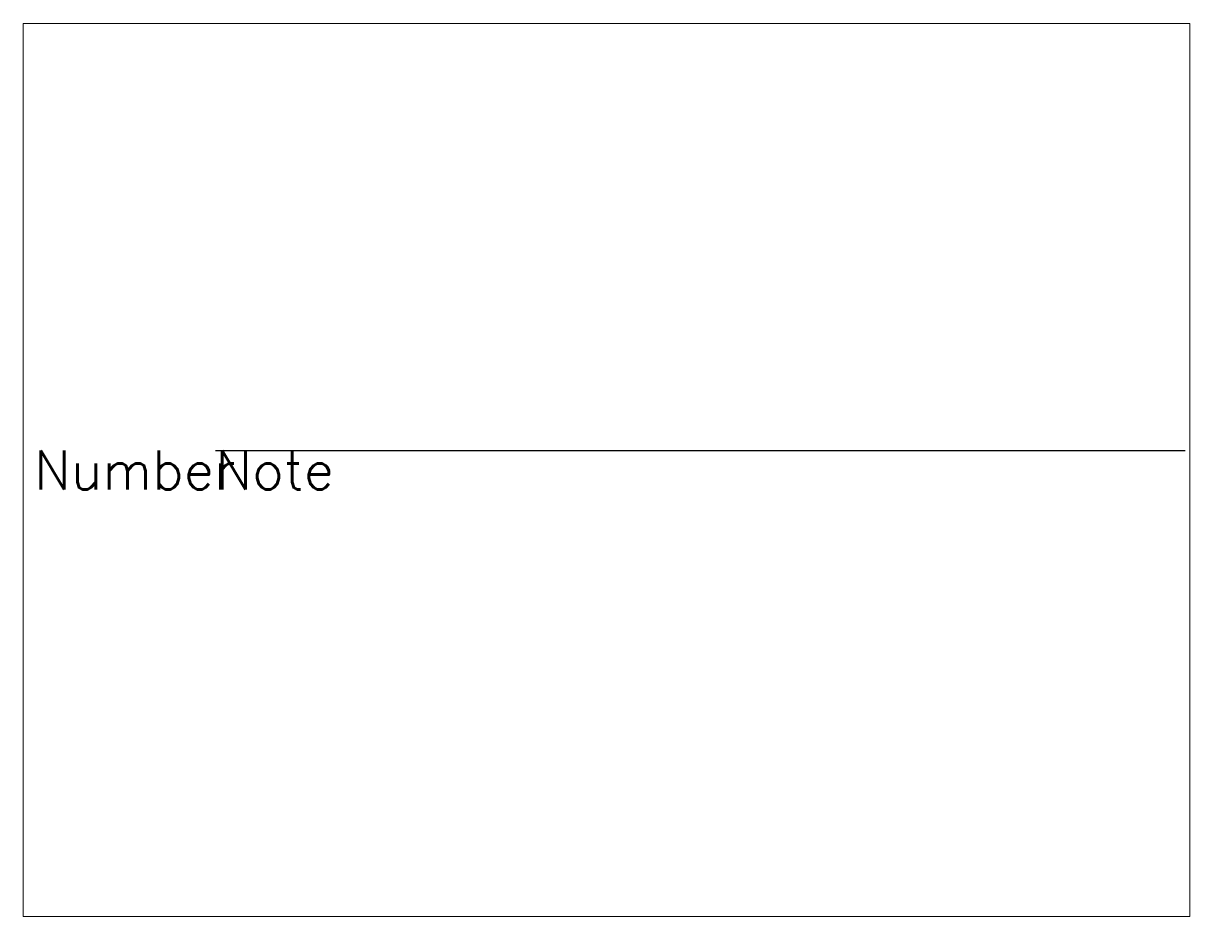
# Paper-space layout 'Layout1' of a CAD drawing. Header units: feet. Extents: x 1.07 to 9.6, y 0.82 to 7.35.
# The model-space entities are those that its viewports show. They can reach past a viewport. Long polylines and large blocks are cut down to what shows.
import ezdxf
from ezdxf.enums import TextEntityAlignment as Align

# ---------------------------------------------------------------- set-up
doc = ezdxf.new("R2010")
doc.units = ezdxf.units.FT
doc.header["$MEASUREMENT"] = 0
doc.layers.add('C-ANNO-VFRM', color=150, linetype='Continuous', plot=False)
doc.styles.get("Standard").update_dxf_attribs({"font": 'simplex.shx'})

msp = doc.modelspace()

# ---------------------------------------------------------------- linework, layer by layer
at = {"layer": 'C-ANNO-VFRM', "color": 251, "flags": 128}
msp.add_lwpolyline([(0, -5.551115123125783e-17), (3, -5.551115123125783e-17)], dxfattribs=at)

# ---------------------------------------------------------------- texts
msp.add_attdef('Number', text='', height=0.12).set_placement((-0.2500000000000001, -0.06000000000000005), align=Align.MIDDLE_CENTER)
at = {"lineweight": 30, "flags": 106}
msp.add_attdef('Note', text='', height=0.12, dxfattribs=at).set_placement((0, -5.551115123125783e-17), align=Align.TOP_LEFT)

psp = doc.layouts.get("Layout1")

# ---------------------------------------------------------------- viewports
at = {"layer": '0', "color": 3}
psp.add_viewport(center=(5.333333052988127, 4.083333437837015), size=(8.533332884781004, 6.533333500539223), view_center_point=(1.20928328410173, -0.06000106390092697), view_height=2.762749986926939, dxfattribs=at)

doc.saveas('drawing.dxf')
